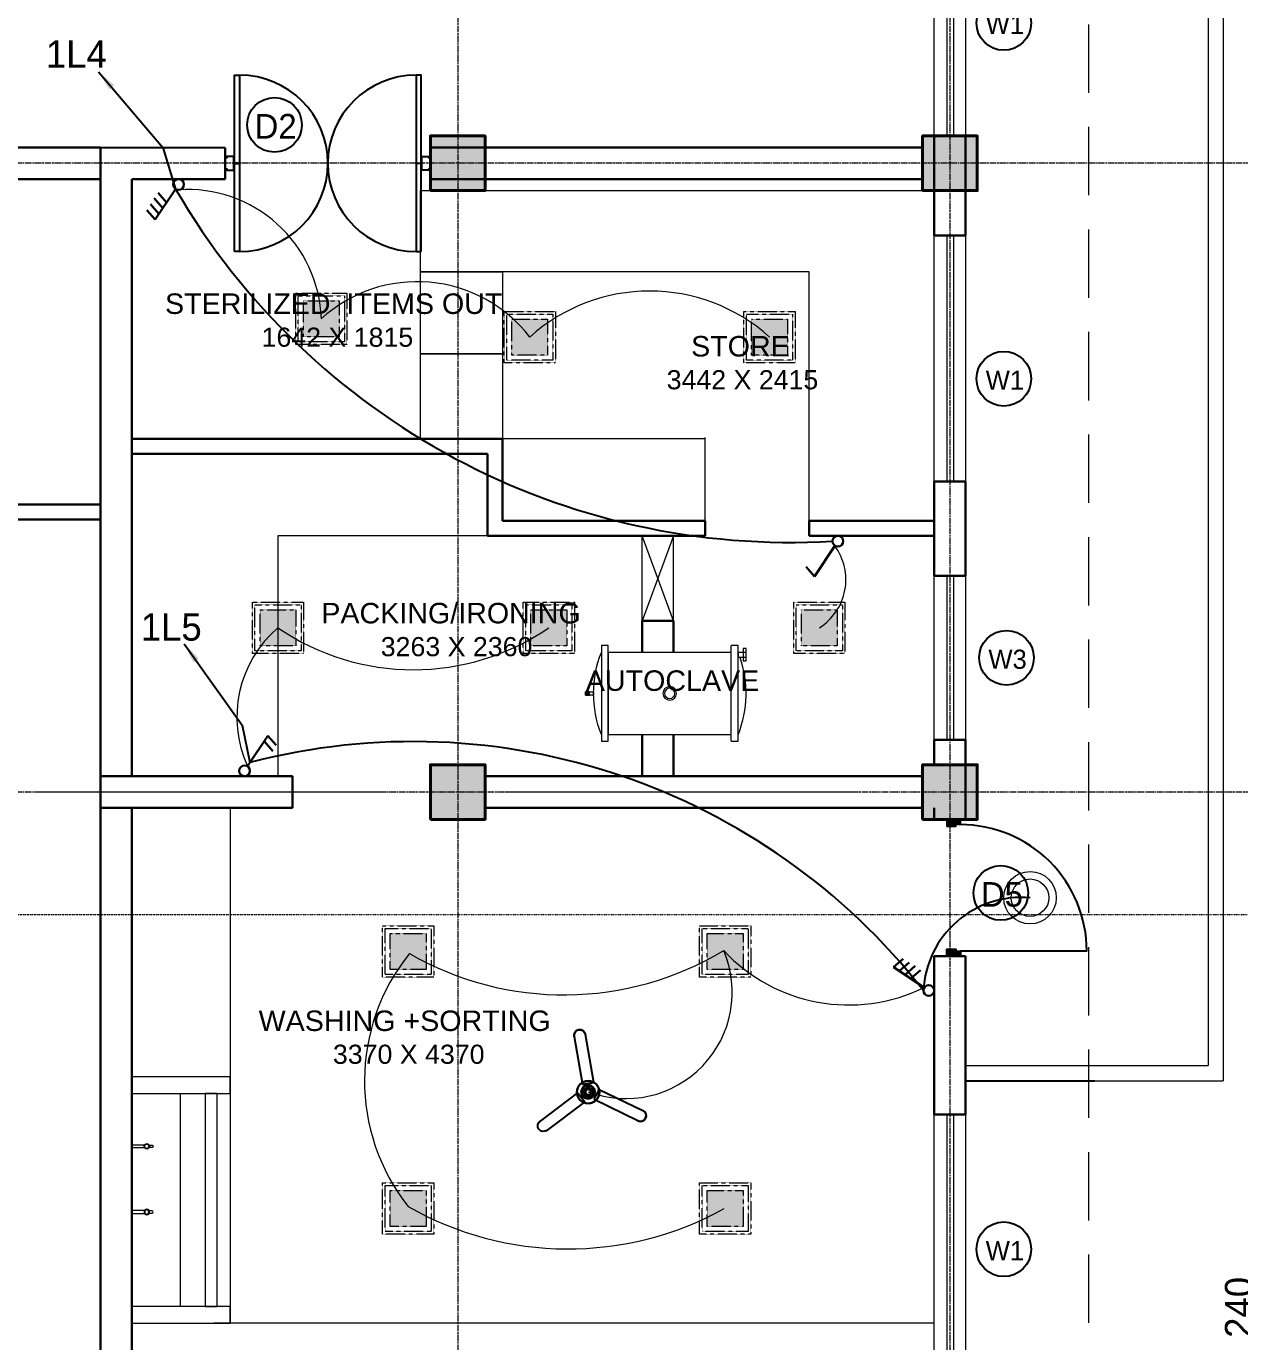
# Model space of a CAD drawing. Header units: inches. Extents: x -3071 to 2534411, y -17796 to 388172.
# Drawn here: x 1642646 to 1651521, y 352727 to 362351 of the extents above; entities that cross this region are included whole.
import ezdxf
from ezdxf.enums import TextEntityAlignment as Align

# ---------------------------------------------------------------- set-up
doc = ezdxf.new("R2010")
doc.units = ezdxf.units.IN
doc.header["$MEASUREMENT"] = 0
for name, pattern in [('ACAD_ISO08W100', [36, 24, -3, 6, -3]), ('CENTER', [2, 1.25, -0.25, 0.25, -0.25]), ('DASHDOT2', [12.7, 6.35, -3.175, 0, -3.175]), ('DASHED', [0.75, 0.5, -0.25])]:
    doc.linetypes.add(name, pattern=pattern)
for name, color, linetype, lineweight in [('001-Archi- door window elevation', 92, 'Continuous', 25), ('001-Archi-Opening Tags', 14, 'Continuous', 25), ('002-Archi- Opening', 90, 'Continuous', 25), ('1 LIGHT N SWITCH', 3, 'Continuous', 25), ('A .4 col', 5, 'Continuous', 40), ('A 0.09 Furniture', 30, 'Continuous', 5), ('A 0.13 dw', 3, 'Continuous', 13), ('A 0.13 fixed furniture', 10, 'Continuous', 13), ('A 0.13 Furniture', 30, 'Continuous', 13), ('A 0.13 IND DIM', 240, 'Continuous', 13), ('A 0.13 sanitary', 8, 'Continuous', 13), ('A 0.13parapet partition', 230, 'Continuous', 13), ('A FURNITURE', 32, 'Continuous', 5), ('cen', 50, 'ACAD_ISO08W100', 5), ('conduit Light & fan City', 30, 'Continuous', 5), ('dotted line', 1, 'DASHED', 9), ('p1 walls stone outline', 4, 'Continuous', 30), ('section', 6, 'DASHDOT2', 20), ('Switches', 173, 'Continuous', 15), ('text', 7, 'Continuous', 25)]:
    doc.layers.add(name, color=color, linetype=linetype, lineweight=lineweight)
for name, color, linetype in [('1 x 4 recessed', 80, 'CENTER'), ('2 x 11 recessed', 60, 'CENTER'), ('ceilling fan', 3, 'Continuous'), ('emergencylight', 1, 'Continuous'), ('Wires', 1, 'Continuous')]:
    doc.layers.add(name, color=color, linetype=linetype)
doc.styles.add('AERIAL', font='arial.ttf', dxfattribs={"height": 10})
doc.styles.add('Archi 100', font='GOTHIC.TTF', dxfattribs={"height": 200})
doc.styles.add('CG', font='GOTHIC.TTF', dxfattribs={"height": 40})
doc.dimstyles.new('Archi 100', dxfattribs={"dimtxt": 200, "dimasz": 150, "dimexe": 150, "dimexo": 300, "dimgap": 50, "dimtad": 1, "dimdec": 0, "dimrnd": 5, "dimzin": 0, "dimdsep": 46, "dimtxsty": 'Archi 100', "dimblk": 'ARCHTICK', "dimcen": 0.09, "dimdle": 150, "dimclrd": 256, "dimclre": 256, "dimclrt": 256, "dimadec": 0, "dimazin": 0, "dimtfac": 1, "dimtdec": 0, "dimtix": 1, "dimtofl": 0, "dimtmove": 0, "dimatfit": 3, "dimfxl": 150, "dimfxlon": 1, "dimtolj": 1, "dimtzin": 0, "dimlwd": -1, "dimlwe": -1, "dimarcsym": 0})

# ---------------------------------------------------------------- blocks, each defined once
blk = doc.blocks.new('tap bib long neck plan')
at = {"linetype": 'Continuous'}
blk.add_lwpolyline([(90.5, -10.5), (0, -10.5), (0, 10.5), (90.5, 10.5)], dxfattribs=at)
blk.add_lwpolyline([(125.6, 8.5), (146.5, 8.5, -1), (146.5, -8.5), (125.6, -8.5)], format="xyb", dxfattribs=at)
for radius in [20, 15]:
    blk.add_circle((107.5, 0), radius, dxfattribs=at)
blk = doc.blocks.new('autoclave')
at = {"layer": 'A FURNITURE'}
for p, q in [((-450, 350), (-450, -350)), ((450, 350), (450, -350))]:
    blk.add_line(p, q, dxfattribs=at)
for points in [[(-450, -350), (-500, -350), (-500, 350), (-450, 350)], [(450, 350), (500, 350), (500, -350), (450, -350)]]:
    blk.add_lwpolyline(points, dxfattribs=at)
for points in [[(-450, 300), (450, 300), (450, -300), (-450, -300)], [(-556.5, -12.3), (-556.5, 12.3), (-615.8, 12.3), (-615.8, -12.3)], [(-615.8, -12.3), (-615.8, 12.3), (-586.1, 12.3), (-586.1, -12.3)], [(500, -300), (500, -264.6), (559.4, -264.6), (559.4, -300)], [(558.9, -237.2), (558.9, -327.4), (538.1, -327.4), (538.1, -237.2)]]:
    blk.add_lwpolyline(points, close=True, dxfattribs=at)
for centre, radius in [((-601, 0), 8.75), ((-601, 0), 6.25), ((0, 0), 50), ((0, 0), 37.5)]:
    blk.add_circle(centre, radius, dxfattribs=at)
for centre, start, end in [((268.6, 0), 158.67722, 201.32278), ((-268.6, 0), 341.29464, 21.32278)]:
    blk.add_arc(centre, 825, start, end, dxfattribs=at)
blk = doc.blocks.new('A$C02CC5259')
at = {"layer": 'A FURNITURE', "ltscale": 12, "rotation": 90}
blk.add_blockref('autoclave', (300, 215), dxfattribs=at)
blk = doc.blocks.new('*U654')
at = {"ltscale": 100}
for points in [[(5, 50), (5, -50), (55, -50), (55, 15), (40, 15), (40, 50)], [(995, 50), (995, -50), (945, -50), (945, 15), (960, 15), (960, 50)]]:
    blk.add_hatch(color=256, dxfattribs=at).paths.add_polyline_path(points)
blk.add_lwpolyline([(43, 50), (43, 964, -0.414214), (957, 50)], format="xyb", dxfattribs=at)
for points in [[(5, 50), (5, -50), (55, -50), (55, 15), (40, 15), (40, 50)], [(995, 50), (995, -50), (945, -50), (945, 15), (960, 15), (960, 50)]]:
    blk.add_lwpolyline(points, close=True)
blk = doc.blocks.new('window tag')
blk.add_circle((0, 0), 200)
at = {"style": 'Archi 100', "flags": 1}
for tag, p in [('WIDTH', (15, 174.5)), ('HEIGHT', (-4.5, -348.5))]:
    blk.add_attdef(tag, p, '', height=200, dxfattribs=at)
at = {"style": 'Archi 100'}
blk.add_attdef('SYMBOL', text='', height=200, dxfattribs=at).set_placement((8, -10.5), align=Align.MIDDLE_CENTER)
blk = doc.blocks.new('OT DOOR')
for points in [[(40, 1500), (40, 1488), (50, 1488), (50, 1437), (-10, 1437), (-10, 1437), (-50, 1437), (-50, 1488), (-40, 1488), (-40, 1500), (40, 1500)], [(40, 0), (40, 12), (50, 12), (50, 63), (-50, 63), (-50, 63), (-50, 63), (-50, 12), (-40, 12), (-40, 0), (40, 0)]]:
    blk.add_lwpolyline(points)
for points in [[(-1.6, 1432.6), (-644.5, 1432.6, 0.014338), (-645.6, 1395.6), (-1.6, 1395.6)], [(-0.6, 1432.9, 0.146678), (0.6, 1432.6), (0.6, 1395.6), (-0.6, 1395.6)], [(644.5, 1432.6), (1.6, 1432.6), (1.6, 1395.6), (645.6, 1395.6, 0.014338)], [(2.8, 1434.8, 0.146678), (2.5, 1436), (39.8, 1436), (39.8, 1434.8)], [(-1.6, 67.4), (-644.5, 67.4, -0.014338), (-645.6, 104.4), (-1.6, 104.4)], [(-0.6, 67.1, -0.146678), (0.6, 67.4), (0.6, 104.4), (-0.6, 104.4)], [(644.5, 67.4), (1.6, 67.4), (1.6, 104.4), (645.6, 104.4, -0.014338)], [(2.8, 65.2, -0.146678), (2.5, 64), (39.8, 64), (39.8, 65.2)]]:
    blk.add_lwpolyline(points, format="xyb", close=True)
for centre, radius in [((0.6, 1434.8), 2.22), ((0.6, 1434.8), 0.933), ((0.6, 65.2), 2.22), ((0.6, 65.2), 0.933)]:
    blk.add_circle(centre, radius)
for centre, start, end in [((0, 1395.6), 180, 0), ((0, 104.4), 0, 180)]:
    blk.add_arc(centre, 645.6, start, end)
blk = doc.blocks.new('W2')
at = {"layer": 'A 0.13 dw'}
for points in [[(143910.2, 195588.6), (143910.2, 195358.6), (142110.3, 195358.6), (142110.3, 195588.6)], [(142110.3, 195445.8), (143910.2, 195445.8), (143910.2, 195495.8), (142110.3, 195495.8)]]:
    blk.add_lwpolyline(points, close=True, dxfattribs=at)
blk = doc.blocks.new('vfrfrfef')
at = {"layer": 'A 0.13 dw'}
for points in [[(1185496, 370607.8), (1185496, 370377.8), (1184296.1, 370377.8), (1184296.1, 370607.8)], [(1184296.1, 370465.1), (1185496, 370465.1), (1185496, 370515.1), (1184296.1, 370515.1)]]:
    blk.add_lwpolyline(points, close=True, dxfattribs=at)
blk = doc.blocks.new('_ArchTick')
at = {"color": 0, "linetype": 'ByBlock', "const_width": 0.15}
blk.add_lwpolyline([(-0.5, -0.5), (0.5, 0.5)], dxfattribs=at)
blk = doc.blocks.new('*D921')
at = {"transparency": 16777216}
for p, q in [((1610536.3, 348504.5), (1610536.3, 348204.5)), ((1649601.2, 348504.5), (1649601.2, 348204.5)), ((1610386.3, 348354.5), (1649751.2, 348354.5))]:
    blk.add_line(p, q, dxfattribs=at)
at = {"layer": 'Defpoints', "color": 0, "transparency": 16777216}
for p in [(1610536.3, 354893.6), (1649601.2, 351948.6), (1649601.2, 348354.5)]:
    blk.add_point(p, dxfattribs=at)
at = {"transparency": 16777216, "xscale": 150, "yscale": 150, "zscale": 150, "rotation": 180}
blk.add_blockref('_ArchTick', (1610536.3, 348354.5), dxfattribs=at)
at = {"transparency": 16777216, "xscale": 150, "yscale": 150, "zscale": 150}
blk.add_blockref('_ArchTick', (1649601.2, 348354.5), dxfattribs=at)
at = {"transparency": 16777216, "insert": (1630068.7, 348509.5), "char_height": 200, "attachment_point": 5, "style": 'Archi 100'}
blk.add_mtext('\\A1;39065', dxfattribs=at)
blk = doc.blocks.new('*D926')
at = {"transparency": 16777216}
for p, q in [((1652081.4, 363498.5), (1652081.4, 361398.6)), ((1651931.4, 363348.5), (1652231.4, 363348.5)), ((1651931.4, 361548.6), (1652231.4, 361548.6))]:
    blk.add_line(p, q, dxfattribs=at)
at = {"layer": 'Defpoints', "color": 0, "transparency": 16777216}
for p in [(1649516.2, 363348.5), (1649601.2, 361548.6), (1652081.4, 361548.6)]:
    blk.add_point(p, dxfattribs=at)
at = {"transparency": 16777216, "xscale": 150, "yscale": 150, "zscale": 150}
for p, rotation in [((1652081.4, 363348.5), 90), ((1652081.4, 361548.6), 270)]:
    blk.add_blockref('_ArchTick', p, dxfattribs=dict(at, rotation=rotation))
at = {"transparency": 16777216, "insert": (1651926.3, 362448.6), "char_height": 200, "attachment_point": 5, "rotation": 90, "style": 'Archi 100'}
blk.add_mtext('\\A1;1800', dxfattribs=at)
blk = doc.blocks.new('*D927')
at = {"transparency": 16777216}
for p, q in [((1652081.4, 361548.6), (1652081.4, 361698.6)), ((1651931.4, 361548.6), (1652231.4, 361548.6)), ((1651931.4, 361148.6), (1652231.4, 361148.6)), ((1652081.4, 361148.6), (1652081.4, 360998.6))]:
    blk.add_line(p, q, dxfattribs=at)
at = {"layer": 'Defpoints', "color": 0, "transparency": 16777216}
for p in [(1649601.2, 361548.6), (1649601.2, 361148.6), (1652081.4, 361148.6)]:
    blk.add_point(p, dxfattribs=at)
at = {"transparency": 16777216, "xscale": 150, "yscale": 150, "zscale": 150}
for p, rotation in [((1652081.4, 361548.6), 270), ((1652081.4, 361148.6), 90)]:
    blk.add_blockref('_ArchTick', p, dxfattribs=dict(at, rotation=rotation))
at = {"transparency": 16777216, "insert": (1651926.3, 361348.6), "char_height": 200, "attachment_point": 5, "rotation": 90, "style": 'Archi 100'}
blk.add_mtext('\\A1;400', dxfattribs=at)
blk = doc.blocks.new('*D928')
at = {"transparency": 16777216}
for p, q in [((1652081.4, 361148.6), (1652081.4, 361298.6)), ((1651931.4, 361148.6), (1652231.4, 361148.6)), ((1651931.4, 360820.4), (1652231.4, 360820.4)), ((1652081.4, 360820.4), (1652081.4, 360670.4))]:
    blk.add_line(p, q, dxfattribs=at)
at = {"layer": 'Defpoints', "color": 0, "transparency": 16777216}
for p in [(1649601.2, 361148.6), (1649516.2, 360820.4), (1652081.4, 360820.4)]:
    blk.add_point(p, dxfattribs=at)
at = {"transparency": 16777216, "xscale": 150, "yscale": 150, "zscale": 150}
for p, rotation in [((1652081.4, 361148.6), 270), ((1652081.4, 360820.4), 90)]:
    blk.add_blockref('_ArchTick', p, dxfattribs=dict(at, rotation=rotation))
at = {"transparency": 16777216, "insert": (1651926.3, 360984.5), "char_height": 200, "attachment_point": 5, "rotation": 90, "style": 'Archi 100'}
blk.add_mtext('\\A1;330', dxfattribs=at)
blk = doc.blocks.new('*D929')
at = {"transparency": 16777216}
for p, q in [((1652081.4, 360970.4), (1652081.4, 358870.5)), ((1651931.4, 360820.4), (1652231.4, 360820.4)), ((1651931.4, 359020.5), (1652231.4, 359020.5))]:
    blk.add_line(p, q, dxfattribs=at)
at = {"layer": 'Defpoints', "color": 0, "transparency": 16777216}
for p in [(1649516.2, 360820.4), (1649516.2, 359020.5), (1652081.4, 359020.5)]:
    blk.add_point(p, dxfattribs=at)
at = {"transparency": 16777216, "xscale": 150, "yscale": 150, "zscale": 150}
for p, rotation in [((1652081.4, 360820.4), 90), ((1652081.4, 359020.5), 270)]:
    blk.add_blockref('_ArchTick', p, dxfattribs=dict(at, rotation=rotation))
at = {"transparency": 16777216, "insert": (1651926.3, 359920.4), "char_height": 200, "attachment_point": 5, "rotation": 90, "style": 'Archi 100'}
blk.add_mtext('\\A1;1800', dxfattribs=at)
blk = doc.blocks.new('*D930')
at = {"transparency": 16777216}
for p, q in [((1652081.4, 359170.5), (1652081.4, 358180.9)), ((1651931.4, 359020.5), (1652231.4, 359020.5)), ((1651931.4, 358330.9), (1652231.4, 358330.9))]:
    blk.add_line(p, q, dxfattribs=at)
at = {"layer": 'Defpoints', "color": 0, "transparency": 16777216}
for p in [(1649516.2, 359020.5), (1649516.2, 358330.9), (1652081.4, 358330.9)]:
    blk.add_point(p, dxfattribs=at)
at = {"transparency": 16777216, "xscale": 150, "yscale": 150, "zscale": 150}
for p, rotation in [((1652081.4, 359020.5), 90), ((1652081.4, 358330.9), 270)]:
    blk.add_blockref('_ArchTick', p, dxfattribs=dict(at, rotation=rotation))
at = {"transparency": 16777216, "insert": (1651926.3, 358675.7), "char_height": 200, "attachment_point": 5, "rotation": 90, "style": 'Archi 100'}
blk.add_mtext('\\A1;690', dxfattribs=at)
blk = doc.blocks.new('*D931')
at = {"transparency": 16777216}
for p, q in [((1652081.4, 358480.9), (1652081.4, 356981)), ((1651931.4, 358330.9), (1652231.4, 358330.9)), ((1651931.4, 357131), (1652231.4, 357131))]:
    blk.add_line(p, q, dxfattribs=at)
at = {"layer": 'Defpoints', "color": 0, "transparency": 16777216}
for p in [(1649516.2, 358330.9), (1649516.2, 357131), (1652081.4, 357131)]:
    blk.add_point(p, dxfattribs=at)
at = {"transparency": 16777216, "xscale": 150, "yscale": 150, "zscale": 150}
for p, rotation in [((1652081.4, 358330.9), 90), ((1652081.4, 357131), 270)]:
    blk.add_blockref('_ArchTick', p, dxfattribs=dict(at, rotation=rotation))
at = {"transparency": 16777216, "insert": (1651926.3, 357731), "char_height": 200, "attachment_point": 5, "rotation": 90, "style": 'Archi 100'}
blk.add_mtext('\\A1;1200', dxfattribs=at)
blk = doc.blocks.new('*D932')
at = {"transparency": 16777216}
for p, q in [((1652081.4, 357131), (1652081.4, 357281)), ((1651931.4, 357131), (1652231.4, 357131)), ((1651931.4, 356948.6), (1652231.4, 356948.6)), ((1652081.4, 356948.6), (1652081.4, 356798.6))]:
    blk.add_line(p, q, dxfattribs=at)
at = {"layer": 'Defpoints', "color": 0, "transparency": 16777216}
for p in [(1649516.2, 357131), (1649601.2, 356948.6), (1652081.4, 356948.6)]:
    blk.add_point(p, dxfattribs=at)
at = {"transparency": 16777216, "xscale": 150, "yscale": 150, "zscale": 150}
for p, rotation in [((1652081.4, 357131), 270), ((1652081.4, 356948.6), 90)]:
    blk.add_blockref('_ArchTick', p, dxfattribs=dict(at, rotation=rotation))
at = {"transparency": 16777216, "insert": (1651926.3, 357039.8), "char_height": 200, "attachment_point": 5, "rotation": 90, "style": 'Archi 100'}
blk.add_mtext('\\A1;180', dxfattribs=at)
blk = doc.blocks.new('*D933')
at = {"transparency": 16777216}
for p, q in [((1652081.4, 356948.6), (1652081.4, 357098.6)), ((1651931.4, 356948.6), (1652231.4, 356948.6)), ((1651931.4, 356548.6), (1652231.4, 356548.6)), ((1652081.4, 356548.6), (1652081.4, 356398.6))]:
    blk.add_line(p, q, dxfattribs=at)
at = {"layer": 'Defpoints', "color": 0, "transparency": 16777216}
for p in [(1649601.2, 356948.6), (1649601.2, 356548.6), (1652081.4, 356548.6)]:
    blk.add_point(p, dxfattribs=at)
at = {"transparency": 16777216, "xscale": 150, "yscale": 150, "zscale": 150}
for p, rotation in [((1652081.4, 356948.6), 270), ((1652081.4, 356548.6), 90)]:
    blk.add_blockref('_ArchTick', p, dxfattribs=dict(at, rotation=rotation))
at = {"transparency": 16777216, "insert": (1651926.3, 356748.6), "char_height": 200, "attachment_point": 5, "rotation": 90, "style": 'Archi 100'}
blk.add_mtext('\\A1;400', dxfattribs=at)
blk = doc.blocks.new('*D934')
at = {"transparency": 16777216}
for p, q in [((1652081.4, 356698.6), (1652081.4, 355398.6)), ((1651931.4, 356548.6), (1652231.4, 356548.6)), ((1651931.4, 355548.6), (1652231.4, 355548.6))]:
    blk.add_line(p, q, dxfattribs=at)
at = {"layer": 'Defpoints', "color": 0, "transparency": 16777216}
for p in [(1649601.2, 356548.6), (1649516.2, 355548.6), (1652081.4, 355548.6)]:
    blk.add_point(p, dxfattribs=at)
at = {"transparency": 16777216, "xscale": 150, "yscale": 150, "zscale": 150}
for p, rotation in [((1652081.4, 356548.6), 90), ((1652081.4, 355548.6), 270)]:
    blk.add_blockref('_ArchTick', p, dxfattribs=dict(at, rotation=rotation))
at = {"transparency": 16777216, "insert": (1651926.3, 356048.6), "char_height": 200, "attachment_point": 5, "rotation": 90, "style": 'Archi 100'}
blk.add_mtext('\\A1;1000', dxfattribs=at)
blk = doc.blocks.new('*D935')
at = {"transparency": 16777216}
for p, q in [((1652081.4, 355698.6), (1652081.4, 354240.2)), ((1651931.4, 355548.6), (1652231.4, 355548.6)), ((1651931.4, 354390.2), (1652231.4, 354390.2))]:
    blk.add_line(p, q, dxfattribs=at)
at = {"layer": 'Defpoints', "color": 0, "transparency": 16777216}
for p in [(1649516.2, 355548.6), (1649516.2, 354390.2), (1652081.4, 354390.2)]:
    blk.add_point(p, dxfattribs=at)
at = {"transparency": 16777216, "xscale": 150, "yscale": 150, "zscale": 150}
for p, rotation in [((1652081.4, 355548.6), 90), ((1652081.4, 354390.2), 270)]:
    blk.add_blockref('_ArchTick', p, dxfattribs=dict(at, rotation=rotation))
at = {"transparency": 16777216, "insert": (1651926.3, 354969.4), "char_height": 200, "attachment_point": 5, "rotation": 90, "style": 'Archi 100'}
blk.add_mtext('\\A1;1160', dxfattribs=at)
blk = doc.blocks.new('*D936')
at = {"transparency": 16777216}
for p, q in [((1652081.4, 354540.2), (1652081.4, 352440.3)), ((1651931.4, 354390.2), (1652231.4, 354390.2)), ((1651931.4, 352590.3), (1652231.4, 352590.3))]:
    blk.add_line(p, q, dxfattribs=at)
at = {"layer": 'Defpoints', "color": 0, "transparency": 16777216}
for p in [(1649516.2, 354390.2), (1649516.2, 352590.3), (1652081.4, 352590.3)]:
    blk.add_point(p, dxfattribs=at)
at = {"transparency": 16777216, "xscale": 150, "yscale": 150, "zscale": 150}
for p, rotation in [((1652081.4, 354390.2), 90), ((1652081.4, 352590.3), 270)]:
    blk.add_blockref('_ArchTick', p, dxfattribs=dict(at, rotation=rotation))
at = {"transparency": 16777216, "insert": (1651926.3, 353490.3), "char_height": 200, "attachment_point": 5, "rotation": 90, "style": 'Archi 100'}
blk.add_mtext('\\A1;1800', dxfattribs=at)
blk = doc.blocks.new('*D937')
at = {"transparency": 16777216}
for p, q in [((1651669.6, 352704.9), (1651669.6, 353250.6)), ((1652081.4, 352740.3), (1652081.4, 352198.6)), ((1652081.4, 352469.5), (1651669.6, 352704.9)), ((1651931.4, 352590.3), (1652231.4, 352590.3)), ((1651931.4, 352348.6), (1652231.4, 352348.6))]:
    blk.add_line(p, q, dxfattribs=at)
at = {"layer": 'Defpoints', "color": 0, "transparency": 16777216}
for p in [(1649516.2, 352590.3), (1649601.2, 352348.6), (1652081.4, 352348.6)]:
    blk.add_point(p, dxfattribs=at)
at = {"transparency": 16777216, "xscale": 150, "yscale": 150, "zscale": 150}
for p, rotation in [((1652081.4, 352590.3), 90), ((1652081.4, 352348.6), 270)]:
    blk.add_blockref('_ArchTick', p, dxfattribs=dict(at, rotation=rotation))
at = {"transparency": 16777216, "insert": (1651514.6, 352977.8), "char_height": 200, "attachment_point": 5, "rotation": 90, "style": 'Archi 100'}
blk.add_mtext('\\A1;240', dxfattribs=at)
blk = doc.blocks.new('*D940')
at = {"transparency": 16777216}
for p, q in [((1652662.4, 364398.6), (1652662.4, 361198.6)), ((1652512.4, 364248.6), (1652812.4, 364248.6)), ((1652512.4, 361348.6), (1652812.4, 361348.6))]:
    blk.add_line(p, q, dxfattribs=at)
at = {"layer": 'Defpoints', "color": 0, "transparency": 16777216}
for p in [(1649401.2, 364248.6), (1649401.2, 361348.6), (1652662.4, 361348.6)]:
    blk.add_point(p, dxfattribs=at)
at = {"transparency": 16777216, "xscale": 150, "yscale": 150, "zscale": 150}
for p, rotation in [((1652662.4, 364248.6), 90), ((1652662.4, 361348.6), 270)]:
    blk.add_blockref('_ArchTick', p, dxfattribs=dict(at, rotation=rotation))
at = {"transparency": 16777216, "insert": (1652507.4, 362798.6), "char_height": 200, "attachment_point": 5, "rotation": 90, "style": 'Archi 100'}
blk.add_mtext('\\A1;2900', dxfattribs=at)
blk = doc.blocks.new('*D941')
at = {"transparency": 16777216}
for p, q in [((1652662.4, 361498.6), (1652662.4, 356598.6)), ((1652512.4, 361348.6), (1652812.4, 361348.6)), ((1652512.4, 356748.6), (1652812.4, 356748.6))]:
    blk.add_line(p, q, dxfattribs=at)
at = {"layer": 'Defpoints', "color": 0, "transparency": 16777216}
for p in [(1649401.2, 361348.6), (1649401.2, 356748.6), (1652662.4, 356748.6)]:
    blk.add_point(p, dxfattribs=at)
at = {"transparency": 16777216, "xscale": 150, "yscale": 150, "zscale": 150}
for p, rotation in [((1652662.4, 361348.6), 90), ((1652662.4, 356748.6), 270)]:
    blk.add_blockref('_ArchTick', p, dxfattribs=dict(at, rotation=rotation))
at = {"transparency": 16777216, "insert": (1652507.4, 359048.6), "char_height": 200, "attachment_point": 5, "rotation": 90, "style": 'Archi 100'}
blk.add_mtext('\\A1;4600', dxfattribs=at)
blk = doc.blocks.new('*D942')
at = {"transparency": 16777216}
for p, q in [((1652662.4, 356898.6), (1652662.4, 351998.6)), ((1652512.4, 356748.6), (1652812.4, 356748.6)), ((1652512.4, 352148.6), (1652812.4, 352148.6))]:
    blk.add_line(p, q, dxfattribs=at)
at = {"layer": 'Defpoints', "color": 0, "transparency": 16777216}
for p in [(1649401.2, 356748.6), (1649401.2, 352148.6), (1652662.4, 352148.6)]:
    blk.add_point(p, dxfattribs=at)
at = {"transparency": 16777216, "xscale": 150, "yscale": 150, "zscale": 150}
for p, rotation in [((1652662.4, 356748.6), 90), ((1652662.4, 352148.6), 270)]:
    blk.add_blockref('_ArchTick', p, dxfattribs=dict(at, rotation=rotation))
at = {"transparency": 16777216, "insert": (1652507.4, 354448.6), "char_height": 200, "attachment_point": 5, "rotation": 90, "style": 'Archi 100'}
blk.add_mtext('\\A1;4600', dxfattribs=at)
blk = doc.blocks.new('*D943')
at = {"transparency": 16777216}
for p, q in [((1653299, 369198.6), (1653299, 351798.6)), ((1653149, 369048.6), (1653449, 369048.6)), ((1653149, 351948.6), (1653449, 351948.6))]:
    blk.add_line(p, q, dxfattribs=at)
at = {"layer": 'Defpoints', "color": 0, "transparency": 16777216}
for p in [(1649601.2, 369048.6), (1649601.2, 351948.6), (1653299, 351948.6)]:
    blk.add_point(p, dxfattribs=at)
at = {"transparency": 16777216, "xscale": 150, "yscale": 150, "zscale": 150}
for p, rotation in [((1653299, 369048.6), 90), ((1653299, 351948.6), 270)]:
    blk.add_blockref('_ArchTick', p, dxfattribs=dict(at, rotation=rotation))
at = {"transparency": 16777216, "insert": (1653144, 360498.6), "char_height": 200, "attachment_point": 5, "rotation": 90, "style": 'Archi 100'}
blk.add_mtext('\\A1;17100', dxfattribs=at)
blk = doc.blocks.new('1by1 15w')
at = {"layer": '2 x 11 recessed', "lineweight": 0, "true_color": 0xffffff}
h = blk.add_hatch(dxfattribs=at)
h.set_pattern_fill('DOTS', scale=7.6)
h.set_pattern_definition([(0, (-24150.00014, -28906.40267), (0.2375, 0.475), [0, -0.475])])
h.paths.add_polyline_path([(111699.2, 133932.3), (111912, 133932.3), (111912, 133719.5), (111699.2, 133719.5)])
at = {"layer": '2 x 11 recessed', "lineweight": 0}
for points in [[(111653.6, 133977.9), (111957.6, 133977.9), (111957.6, 133673.9), (111653.6, 133673.9)], [(111668.8, 133962.7), (111942.4, 133962.7), (111942.4, 133689.1), (111668.8, 133689.1)], [(111699.2, 133932.3), (111912, 133932.3), (111912, 133719.5), (111699.2, 133719.5)]]:
    blk.add_lwpolyline(points, close=True, dxfattribs=at)
blk = doc.blocks.new('emergency')
at = {"layer": 'conduit Light & fan City'}
for radius in [128, 91.5]:
    blk.add_circle((0, 0), radius, dxfattribs=at)
blk = doc.blocks.new('4 WAY')
at = {"layer": 'Switches', "lineweight": 30}
for p, q in [((1.76, 2.13), (6.02, 8.52)), ((6.02, 8.52), (7.78, 6.51)), ((4.51, 6.01), (6.27, 4.01)), ((5.27, 7.27), (7.02, 5.26)), ((3.64, 4.89), (5.39, 2.88))]:
    blk.add_line(p, q, dxfattribs=at)
blk.add_circle((1.13, 1.13), 1.13, dxfattribs=at)
blk = doc.blocks.new('1 WAY')
at = {"layer": 'Switches', "lineweight": 30}
for p, q in [((1.76, 2.13), (6.02, 8.52)), ((6.02, 8.52), (7.78, 6.51))]:
    blk.add_line(p, q, dxfattribs=at)
blk.add_circle((1.13, 1.13), 1.13, dxfattribs=at)
blk = doc.blocks.new('2 WAY')
at = {"layer": 'Switches', "lineweight": 30}
for p, q in [((1.76, 2.13), (6.02, 8.52)), ((6.02, 8.52), (7.78, 6.51)), ((5.27, 7.27), (7.02, 5.26))]:
    blk.add_line(p, q, dxfattribs=at)
blk.add_circle((1.13, 1.13), 1.13, dxfattribs=at)
blk = doc.blocks.new('CEILING FAN')
at = {"color": 3, "extrusion": (-0.984895, -0.173153, 0)}
for p, q in [((106626.4, -145944.4, -77.9), (106626.4, -145944.4, -75.8)), ((106626.4, -145944.4, -77.9), (106646.3, -146057.8, -77.9)), ((106646.3, -146057.8, -77.9), (106646.3, -146057.8, -75.8))]:
    blk.add_line(p, q, dxfattribs=at)
at = {"color": 3}
for p, q in [((106626.4, -145944.4, -77.9), (106626.4, -145944.4, -75.8)), ((106653.1, -145939.7, -77.9), (106653.1, -145939.7, -75.8)), ((106673, -146053.1, -75.8), (106646.3, -146057.8, -75.8)), ((106543.3, -146147, -75.8), (106635.2, -146077.5, -75.8)), ((106635.2, -146077.5, -75.8), (106651.6, -146099.2, -75.8)), ((106673.6, -146093.9, -75.8), (106685.4, -146069.5, -75.8)), ((106651.6, -146099.2, -75.8), (106559.7, -146168.6, -75.8)), ((106777.3, -146144.1, -75.8), (106673.6, -146093.9, -75.8)), ((106789.1, -146119.7, -77.9), (106789.1, -146119.7, -75.8))]:
    blk.add_line(p, q, dxfattribs=at)
at = {"color": 3, "extrusion": (0.984895, 0.173153, 0)}
for p, q in [((106653.1, -145939.7, -77.9), (106653.1, -145939.7, -75.8)), ((106673, -146053.1, -77.9), (106673, -146053.1, -75.8))]:
    blk.add_line(p, q, dxfattribs=at)
at = {"color": 3, "extrusion": (0, 0, -1)}
for p, q in [((106673, -146053.1, -77.9), (106653.1, -145939.7, -77.9)), ((106646.3, -146057.8, -77.9), (106673, -146053.1, -77.9)), ((106543.3, -146147, -77.9), (106635.2, -146077.5, -77.9)), ((106635.2, -146077.5, -77.9), (106651.6, -146099.2, -77.9)), ((106673.6, -146093.9, -77.9), (106685.4, -146069.5, -77.9)), ((106651.6, -146099.2, -77.9), (106559.7, -146168.6, -77.9)), ((106777.3, -146144.1, -77.9), (106673.6, -146093.9, -77.9))]:
    blk.add_line(p, q, dxfattribs=at)
at = {"color": 3, "extrusion": (0.173153, -0.984895, 0)}
for p, q in [((106673, -146053.1, -75.8), (106646.3, -146057.8, -75.8)), ((106646.3, -146057.8, -77.9), (106673, -146053.1, -77.9)), ((106646.3, -146057.8, -77.9), (106646.3, -146057.8, -75.8)), ((106673, -146053.1, -77.9), (106673, -146053.1, -75.8))]:
    blk.add_line(p, q, dxfattribs=at)
at = {"color": 3, "extrusion": (-0.602909, 0.79781, 0)}
for p, q in [((106543.3, -146147, -75.8), (106635.2, -146077.5, -75.8)), ((106543.3, -146147, -77.9), (106635.2, -146077.5, -77.9)), ((106635.2, -146077.5, -77.9), (106635.2, -146077.5, -75.8))]:
    blk.add_line(p, q, dxfattribs=at)
at = {"color": 3, "extrusion": (0.79781, 0.602909, 0)}
for p, q in [((106635.2, -146077.5, -75.8), (106651.6, -146099.2, -75.8)), ((106635.2, -146077.5, -77.9), (106635.2, -146077.5, -75.8)), ((106635.2, -146077.5, -77.9), (106651.6, -146099.2, -77.9)), ((106651.6, -146099.2, -77.9), (106651.6, -146099.2, -75.8))]:
    blk.add_line(p, q, dxfattribs=at)
at = {"color": 3, "extrusion": (-0.900152, 0.435576, 0)}
for p, q in [((106673.6, -146093.9, -75.8), (106685.4, -146069.5, -75.8)), ((106673.6, -146093.9, -77.9), (106685.4, -146069.5, -77.9)), ((106685.4, -146069.5, -77.9), (106685.4, -146069.5, -75.8)), ((106673.6, -146093.9, -77.9), (106673.6, -146093.9, -75.8))]:
    blk.add_line(p, q, dxfattribs=at)
at = {"color": 3, "extrusion": (0.435576, 0.900152, 0)}
for p, q in [((106685.4, -146069.5, -77.9), (106685.4, -146069.5, -75.8)), ((106685.4, -146069.5, -77.9), (106789.1, -146119.7, -77.9)), ((106789.1, -146119.7, -77.9), (106789.1, -146119.7, -75.8))]:
    blk.add_line(p, q, dxfattribs=at)
at = {"color": 3, "extrusion": (0.602909, -0.79781, 0)}
for p, q in [((106651.6, -146099.2, -75.8), (106559.7, -146168.6, -75.8)), ((106651.6, -146099.2, -77.9), (106559.7, -146168.6, -77.9)), ((106651.6, -146099.2, -77.9), (106651.6, -146099.2, -75.8)), ((106561.9, -146166.6, -2.2), (106561.9, -146166.6, -0.2))]:
    blk.add_line(p, q, dxfattribs=at)
at = {"color": 3, "extrusion": (-0.435576, -0.900152, 0)}
for p, q in [((106777.3, -146144.1, -75.8), (106673.6, -146093.9, -75.8)), ((106673.6, -146093.9, -77.9), (106673.6, -146093.9, -75.8)), ((106777.3, -146144.1, -77.9), (106673.6, -146093.9, -77.9))]:
    blk.add_line(p, q, dxfattribs=at)
at = {"color": 3}
for centre, radius in [((106659.6, -146076.1, -70.9), 26.7), ((106659.6, -146076.1, -81.1), 26.7), ((106659.6, -146076.1, 0.2), 6.78)]:
    blk.add_circle(centre, radius, dxfattribs=at)
at = {"color": 3, "extrusion": (0, 0, -1)}
for centre, radius in [((-106659.6, -146076.1, 81.1), 26.7), ((-106659.6, -146076.1, 70.9), 26.7), ((-106659.6, -146076.1, 81.1), 6.78), ((-106659.6, -146076.1, 81.1), 6.78)]:
    blk.add_circle(centre, radius, dxfattribs=at)
at = {"color": 3, "extrusion": (-0.024462, -1e-16, 0.999701)}
for centre, radius in [((146075.5, 106627.9, -2592.9), 16.3), ((146075.2, 106627.9, -2592.9), 14.5), ((146075.2, 106627.9, -2592.9), 14.5), ((146075.5, 106627.9, -2614.6), 8.13)]:
    blk.add_circle(centre, radius, dxfattribs=at)
at = {"color": 3, "extrusion": (0.024462, 1e-16, -0.999701)}
for centre, radius in [((-146075.5, 106627.9, 2592.9), 16.3), ((-146075.7, 106627.9, 2609.1), 10.2), ((-146075.3, 106627.9, 2609.1), 9.08), ((-146075.2, 106627.9, 2614.6), 7.26)]:
    blk.add_circle(centre, radius, dxfattribs=at)
at = {"color": 3, "extrusion": (0.024462, 0, -0.999701)}
blk.add_circle((-146075.3, 106627.9, 2609.1), 6.78, dxfattribs=at)
at = {"color": 3, "extrusion": (0, 0, -1)}
for centre, start, end in [((-106639.7, -145942, 77.9), 350.0288, 170.0288), ((-106639.7, -145942, 75.8), 350.0288, 170.0288), ((-106783.2, -146131.9, 75.8), 115.822, 295.822), ((-106783.2, -146131.9, 77.9), 115.822, 295.822), ((-106783.2, -146131.9, 77.9), 115.822, 295.822), ((-106553.7, -146155.7, 2.2), 232.9215, 52.9215)]:
    blk.add_arc(centre, 13.6, start, end, dxfattribs=at)
at = {"color": 3}
for centre, start, end in [((106639.7, -145942, -75.8), 9.9712, 189.9712), ((106639.7, -145942, -77.9), 9.9712, 189.9712), ((106783.2, -146131.9, -75.8), 244.178, 64.178)]:
    blk.add_arc(centre, 13.6, start, end, dxfattribs=at)

msp = doc.modelspace()

# ---------------------------------------------------------------- hatches: boundary and pattern name
at = {"layer": 'A .4 col', "linetype": 'Continuous'}
h = msp.add_hatch(color=256, dxfattribs=at)
h.dxf.hatch_style = 1
h.paths.add_polyline_path([(1645601.17, 361148.63), (1646001.17, 361148.63), (1646001.17, 361548.63), (1645601.17, 361548.63)])
h = msp.add_hatch(color=256, dxfattribs=at)
h.dxf.hatch_style = 1
h.paths.add_polyline_path([(1649201.17, 361148.63), (1649601.17, 361148.63), (1649601.17, 361548.63), (1649201.17, 361548.63)])
h = msp.add_hatch(color=256, dxfattribs=at)
h.dxf.hatch_style = 1
h.paths.add_polyline_path([(1645601.17, 356548.63), (1646001.17, 356548.63), (1646001.17, 356948.63), (1645601.17, 356948.63)])
h = msp.add_hatch(color=256, dxfattribs=at)
h.dxf.hatch_style = 1
h.paths.add_polyline_path([(1649201.17, 356548.63), (1649601.17, 356548.63), (1649601.17, 356948.63), (1649201.17, 356948.63)])

# ---------------------------------------------------------------- linework, layer by layer
for points in [[(1645601.17, 361148.63), (1646001.17, 361148.63), (1646001.17, 361548.63), (1645601.17, 361548.63)], [(1649201.17, 361148.63), (1649601.17, 361148.63), (1649601.17, 361548.63), (1649201.17, 361548.63)], [(1645601.17, 356548.63), (1646001.17, 356548.63), (1646001.17, 356948.63), (1645601.17, 356948.63)], [(1649201.17, 356548.63), (1649601.17, 356548.63), (1649601.17, 356948.63), (1649201.17, 356948.63)]]:
    msp.add_lwpolyline(points, close=True, dxfattribs=at)
at = {"layer": 'A 0.09 Furniture', "linetype": 'Continuous'}
for p, q in [((1647611.17, 359333.63), (1646128.83, 359333.63)), ((1647611.17, 358733.63), (1647611.17, 359343.63))]:
    msp.add_line(p, q, dxfattribs=at)
msp.add_lwpolyline([(1648371.17, 358623.63), (1648371.17, 360553.63), (1645528.83, 360553.63), (1645528.83, 361148.63), (1649201.17, 361148.63)], dxfattribs=at)
for points in [[(1646128.83, 360553.63), (1646128.83, 359953.63), (1645528.83, 359953.63), (1645528.83, 360553.63)], [(1646128.83, 359953.63), (1646128.83, 359333.63), (1645528.83, 359333.63), (1645528.83, 359953.63)]]:
    msp.add_lwpolyline(points, close=True, dxfattribs=at)
at = {"layer": 'A 0.13 dw', "ltscale": 15}
for p, q in [((1645277.27, 356748.63), (1642717.07, 356748.63)), ((1648714.97, 356748.63), (1646154.77, 356748.63))]:
    msp.add_line(p, q, dxfattribs=at)
at = {"layer": 'A 0.13 fixed furniture'}
for p, q in [((1646018.83, 358623.63), (1644486.34, 358623.63)), ((1644486.34, 358623.63), (1644486.34, 356863.63)), ((1644137.71, 356624.04), (1644137.71, 352863.63)), ((1649286.17, 352863.63), (1644017.71, 352863.63))]:
    msp.add_line(p, q, dxfattribs=at)
at = {"layer": 'A 0.13 sanitary'}
for p, q in [((1644137.71, 354663.63), (1643417.71, 354663.63)), ((1644137.71, 354543.63), (1644137.71, 354663.63)), ((1643417.71, 354543.63), (1644137.71, 354543.63))]:
    msp.add_line(p, q, dxfattribs=at)
for points in [[(1643952.7, 352983.63), (1643772.7, 352983.63), (1643772.7, 354543.63), (1643952.7, 354543.63)], [(1644042.7, 354543.63), (1643952.7, 354543.63), (1643952.7, 352983.63), (1644042.7, 352983.63)], [(1643417.71, 352863.63), (1644137.71, 352863.63), (1644137.71, 352983.63), (1643417.71, 352983.63)]]:
    msp.add_lwpolyline(points, close=True, dxfattribs=at)
at = {"layer": 'A 0.13parapet partition'}
for p, q in [((1651401.17, 365845.91), (1651401.17, 354636.64)), ((1651291.17, 365245.91), (1651291.17, 354746.64)), ((1649516.17, 354746.64), (1651291.17, 354746.64)), ((1649516.17, 354636.64), (1651401.17, 354636.64))]:
    msp.add_line(p, q, dxfattribs=at)
at = {"layer": 'A 0.13parapet partition', "ltscale": 20}
for p, q in [((1647149.53, 358000.52), (1647149.53, 358623.63)), ((1647379.53, 358000.52), (1647149.53, 358623.63)), ((1647379.53, 358623.63), (1647149.53, 358000.52)), ((1647379.53, 358000.52), (1647379.53, 358623.63))]:
    msp.add_line(p, q, dxfattribs=at)
at = {"layer": 'cen', "ltscale": 2}
for p, q in [((1645801.17, 372579.01), (1645801.17, 347493.99)), ((1649401.17, 372579.01), (1649401.17, 347493.99)), ((1653916.17, 361348.63), (1606236.17, 361348.63)), ((1653916.17, 356748.63), (1606236.17, 356748.63))]:
    msp.add_line(p, q, dxfattribs=at)
at = {"layer": 'Defpoints'}
msp.add_line((1649516.17, 354636.64), (1650458.67, 354636.64), dxfattribs=at)
for centre, radius, start, end in [((1648234.43, 363779.87), 5204.74, 210.231352, 273.398947), ((1645476.16, 352383.83), 4733.5, 37.974973, 104.619224), ((1649925.12, 355259.47), 718.59, 85.026333, 177.05115)]:
    msp.add_arc(centre, radius, start, end, dxfattribs=at)
at = {"layer": 'dotted line', "ltscale": 1000}
msp.add_line((1650416.17, 369864.4), (1650416.17, 350418.59), dxfattribs=at)
at = {"layer": 'p1 walls stone outline'}
for p, q in [((1649286.17, 360820.37), (1649286.17, 361548.63)), ((1649516.17, 361548.63), (1649516.17, 360820.37)), ((1643187.71, 361463.63), (1641818.22, 361463.63)), ((1644101.17, 361463.02), (1643187.71, 361463.63)), ((1643187.71, 361463.63), (1643187.71, 356633.63)), ((1644101.17, 361463.02), (1644101.17, 361233.02)), ((1646241.38, 361463.63), (1645601.17, 361463.63)), ((1648490.08, 361463.63), (1645941.38, 361463.63)), ((1648490.08, 361463.63), (1649201.17, 361463.63)), ((1643187.71, 361233.63), (1641818.22, 361233.63)), ((1644101.17, 361233.63), (1643417.71, 361233.63)), ((1643417.71, 361233.63), (1643417.71, 356863.63)), ((1649201.17, 361233.63), (1645601.17, 361233.63)), ((1649286.17, 360820.37), (1649516.17, 360820.37)), ((1646128.83, 359333.63), (1643417.71, 359333.63)), ((1646128.83, 358733.63), (1646128.83, 359333.63)), ((1646018.83, 359223.63), (1643417.71, 359223.63)), ((1646018.83, 358623.63), (1646018.83, 359223.63)), ((1649286.17, 358330.92), (1649286.17, 359020.49)), ((1649286.17, 359020.49), (1649516.17, 359020.49)), ((1649516.17, 359020.49), (1649516.17, 358330.92)), ((1643187.71, 358852.37), (1640186.17, 358852.37)), ((1643187.71, 358765.48), (1643187.71, 358875.48)), ((1640186.17, 358742.37), (1643187.71, 358742.37)), ((1647611.17, 358733.63), (1646128.83, 358733.63)), ((1647611.17, 358733.63), (1647611.17, 358623.63)), ((1649286.17, 358733.63), (1648371.17, 358733.63)), ((1648371.17, 358733.63), (1648371.17, 358623.63)), ((1647611.17, 358623.63), (1646018.83, 358623.63)), ((1649286.17, 358623.63), (1648371.17, 358623.63)), ((1649286.17, 358330.92), (1649516.17, 358330.92)), ((1647149.53, 357770.52), (1647149.53, 358000.52)), ((1647149.53, 358000.52), (1647379.53, 358000.52)), ((1647379.53, 357770.52), (1647379.53, 358000.52)), ((1647149.53, 357770.52), (1647149.53, 357912.03)), ((1647149.53, 356863.63), (1647149.53, 357170.52)), ((1647379.53, 356863.63), (1647379.53, 357170.52)), ((1649286.17, 356948.63), (1649286.17, 357131.04)), ((1649286.17, 357131.04), (1649516.17, 357131.04)), ((1649516.17, 357131.04), (1649516.17, 356548.63)), ((1644591.8, 356863.63), (1643187.71, 356863.63)), ((1643801, 356863.63), (1643187.71, 356863.63)), ((1644486.34, 356863.63), (1644482.09, 356863.63)), ((1644591.8, 356863.63), (1644591.8, 356633.63)), ((1645601.17, 356633.63), (1645601.17, 356863.63)), ((1646001.17, 356863.63), (1646836.11, 356863.63)), ((1648714.97, 356863.63), (1646154.77, 356863.63)), ((1649013.54, 356863.63), (1648181.83, 356863.63)), ((1649014, 356863.63), (1649201.17, 356863.63)), ((1649601.17, 356863.63), (1649601.17, 356633.63)), ((1643187.71, 356633.63), (1644482.09, 356633.63)), ((1643187.71, 356633.63), (1643187.71, 352263.63)), ((1643417.71, 356633.63), (1643417.71, 352263.63)), ((1644482.09, 356633.63), (1644591.8, 356633.63)), ((1646951.11, 356633.63), (1646001.17, 356633.63)), ((1648170.25, 356633.63), (1646951.11, 356633.63)), ((1649013.54, 356633.63), (1647796.16, 356633.63)), ((1649014, 356633.63), (1649201.17, 356633.63)), ((1649286.17, 356633.4), (1649286.17, 356548.63)), ((1649516.17, 356633.4), (1649516.17, 356548.63)), ((1649516.17, 356548.63), (1649286.17, 356548.63)), ((1649286.17, 355548.63), (1649286.17, 354390.22)), ((1649516.17, 355548.63), (1649286.17, 355548.63)), ((1649516.17, 355548.63), (1649516.17, 354390.22)), ((1649286.17, 354390.22), (1649516.17, 354390.22))]:
    msp.add_line(p, q, dxfattribs=at)
at = {"layer": 'section'}
msp.add_line((1653854.71, 355849.31), (1605366.89, 355849.31), dxfattribs=at)
at = {"layer": 'Wires', "lineweight": 9}
for centre, radius, start, end in [((1643824.38, 360177.38), 979.72, 1.980079, 93.800486), ((1645503.96, 359442.79), 1039.77, 37.595861, 132.349969), ((1647205.02, 359102.55), 1311.24, 48.009952, 131.990048), ((1648222.68, 358303.48), 417.77, 302.361587, 36.046983), ((1645046.12, 357296.97), 860.58, 130.576995, 204.657108), ((1645476.7, 359394.43), 1750.84, 235.552557, 304.447443), ((1646602.14, 354635.51), 1482.72, 141.100364, 218.339605), ((1646578.34, 357530.51), 2265.87, 240.081833, 301.033176), ((1647031.22, 355283.38), 777.8, 249.306587, 23.133595), ((1648661.25, 356439.61), 1249.17, 222.919788, 296.153411), ((1646607.94, 355764.45), 2358.64, 240.29548, 298.986105)]:
    msp.add_arc(centre, radius, start, end, dxfattribs=at)

# ---------------------------------------------------------------- block references
at = {"layer": '001-Archi- door window elevation', "color": 2, "rotation": 90}
msp.add_blockref('vfrfrfef', (2019894.01, -827165.08), dxfattribs=at)
at = {"layer": '001-Archi-Opening Tags'}
ref = msp.add_blockref('window tag', (1649795.54, 362375.85), dxfattribs=at)
ref.add_attrib('SYMBOL', 'W1', dxfattribs={"layer": '0', "height": 140, "style": 'CG'}).set_placement((1649803.54, 362365.35), align=Align.MIDDLE_CENTER)
ref = msp.add_blockref('window tag', (1644461.08, 361629.9), dxfattribs=at)
ref.add_attrib('SYMBOL', 'D2', dxfattribs={"layer": '0', "height": 180, "style": 'CG'}).set_placement((1644469.08, 361619.4), align=Align.MIDDLE_CENTER)
ref = msp.add_blockref('window tag', (1649795.54, 359772.38), dxfattribs=at)
ref.add_attrib('SYMBOL', 'W1', dxfattribs={"layer": '0', "height": 140, "style": 'CG'}).set_placement((1649803.54, 359761.88), align=Align.MIDDLE_CENTER)
ref = msp.add_blockref('window tag', (1649815.19, 357730.6), dxfattribs=at)
ref.add_attrib('SYMBOL', 'W3', dxfattribs={"layer": '0', "height": 140, "style": 'CG'}).set_placement((1649823.19, 357720.1), align=Align.MIDDLE_CENTER)
ref = msp.add_blockref('window tag', (1649773.59, 356010.34), dxfattribs=at)
ref.add_attrib('SYMBOL', 'D5', dxfattribs={"layer": '0', "height": 180, "style": 'CG'}).set_placement((1649781.59, 355999.84), align=Align.MIDDLE_CENTER)
ref = msp.add_blockref('window tag', (1649795.54, 353403.25), dxfattribs=at)
ref.add_attrib('SYMBOL', 'W1', dxfattribs={"layer": '0', "height": 140, "style": 'CG'}).set_placement((1649803.54, 353392.75), align=Align.MIDDLE_CENTER)
at = {"layer": '002-Archi- Opening', "rotation": 269.9999855143101}
msp.add_blockref('OT DOOR', (1644101.17, 361348.63), dxfattribs=at)
at = {"layer": '002-Archi- Opening', "xscale": -1.010101010091603, "yscale": 1.010101010100698, "zscale": 1.01010101010101, "rotation": 270}
msp.add_blockref('*U654', (1649428.24, 355543.35), dxfattribs=at)
at = {"layer": '1 LIGHT N SWITCH', "xscale": 3.090980253980554, "yscale": 3.090980253980554, "zscale": 3.090980253980554}
msp.add_blockref('CEILING FAN', (1317072.46, 806071.24, -0.66), dxfattribs=at)
at = {"layer": '1 x 4 recessed', "xscale": 1.232584708463633, "yscale": 1.232584708463633, "zscale": 1.232584708463633}
for p in [(1506993.69, 195259.42), (1508517.99, 195125.34), (1510272.42, 195125.34), (1506676.52, 192998.8), (1508657.25, 192998.8), (1510636.47, 192998.8), (1507629.35, 190630.08), (1509946.86, 190630.08), (1507629.35, 188749.45), (1509946.86, 188749.45)]:
    msp.add_blockref('1by1 15w', p, dxfattribs=at)
at = {"layer": 'A 0.13 Furniture', "extrusion": (0, 0, -1), "zscale": -1, "rotation": 90}
msp.add_blockref('A$C02CC5259', (-1647136.59, 357170.52), dxfattribs=at)
at = {"layer": 'A 0.13 IND DIM', "rotation": 90}
for p in [(1844874.77, 219438.36), (1844874.77, 216910.22), (1844874.77, 210480.07)]:
    msp.add_blockref('W2', p, dxfattribs=at)
at = {"layer": 'A 0.13 sanitary'}
msp.add_blockref('tap bib long neck plan', (1643419.09, 354156.21), dxfattribs=at)
at = {"layer": 'A 0.13 sanitary', "xscale": -1, "rotation": 180}
msp.add_blockref('tap bib long neck plan', (1643419.09, 353676.21), dxfattribs=at)
at = {"layer": 'ceilling fan', "lineweight": -3, "xscale": 34.89373264493602, "yscale": 34.89373264493602, "zscale": 34.89373264493602}
for name, p, rotation in [('4 WAY', (1643798.78, 361233.63), 180), ('1 WAY', (1648621.7, 358623.63), 180), ('4 WAY', (1649286.17, 355257.09), 90)]:
    msp.add_blockref(name, p, dxfattribs=dict(at, rotation=rotation))
msp.add_blockref('2 WAY', (1644202.76, 356863.63), dxfattribs=at)
at = {"layer": 'emergencylight', "xscale": 1.5, "yscale": 1.5, "zscale": 1.5}
msp.add_blockref('emergency', (1649987.42, 355975.35), dxfattribs=at)

# ---------------------------------------------------------------- texts
at = {"layer": 'text', "char_height": 150, "width": 14192.8258, "attachment_point": 1, "style": 'AERIAL'}
for s, insert in [('STERILIZED  ITEMS OUT\\P{\\H0.9333x;             1642 X 1815}', (1643660.15, 360396.59)), ('    STORE {\\H0.75x;\\P\\H1.244x; 3442 X 2415}', (1647275.35, 360085.23)), ('PACKING/IRONING\\P{\\H0.9333x;        3263 X 2360}', (1644803.43, 358132.38)), ('AUTOCLAVE', (1646737.82, 357638.64)), ('WASHING +SORTING\\P{\\H0.9333x;          3370 X 4370}', (1644344.87, 355150.05))]:
    msp.add_mtext(s, dxfattribs=dict(at, insert=insert))
at = {"layer": 'Wires', "lineweight": 9, "char_height": 200, "attachment_point": 1, "style": 'CG'}
for s, insert in [('1L4', (1642787.95, 362247.61)), ('1L5', (1643482.52, 358056.49))]:
    msp.add_mtext_dynamic_manual_height_columns(s, width=291.9664, gutter_width=300, heights=[0], dxfattribs=dict(at, insert=insert))

# ---------------------------------------------------------------- dimensions: what is measured, and where the dimension line sits
dim = msp.add_linear_dim(base=(1653298.99, 351948.63), p1=(1649601.17, 369048.63), p2=(1649601.17, 351948.63), angle=90, dimstyle='Archi 100')
dim.commit()
dim.dimension.update_dxf_attribs({"geometry": '*D943', "text_midpoint": (1653143.96, 360498.63)})
for base, p1, p2, picture, middle in [((1652662.43, 361348.63), (1649401.17, 364248.63), (1649401.17, 361348.63), '*D940', (1652507.4, 362798.63)), ((1652081.35, 361548.63), (1649516.17, 363348.51), (1649601.17, 361548.63), '*D926', (1651926.32, 362448.57)), ((1652081.35, 361148.63), (1649601.17, 361548.63), (1649601.17, 361148.63), '*D927', (1651926.32, 361348.63)), ((1652662.43, 356748.63), (1649401.17, 361348.63), (1649401.17, 356748.63), '*D941', (1652507.4, 359048.63)), ((1652081.35, 360820.37), (1649601.17, 361148.63), (1649516.17, 360820.37), '*D928', (1651926.32, 360984.5)), ((1652081.35, 359020.49), (1649516.17, 360820.37), (1649516.17, 359020.49), '*D929', (1651926.32, 359920.43)), ((1652081.35, 358330.92), (1649516.17, 359020.49), (1649516.17, 358330.92), '*D930', (1651926.32, 358675.71)), ((1652081.35, 357131.04), (1649516.17, 358330.92), (1649516.17, 357131.04), '*D931', (1651926.32, 357730.98)), ((1652081.35, 356948.63), (1649516.17, 357131.04), (1649601.17, 356948.63), '*D932', (1651926.32, 357039.84)), ((1652081.35, 356548.63), (1649601.17, 356948.63), (1649601.17, 356548.63), '*D933', (1651926.32, 356748.63)), ((1652662.43, 352148.63), (1649401.17, 356748.63), (1649401.17, 352148.63), '*D942', (1652507.4, 354448.63)), ((1652081.35, 355548.63), (1649601.17, 356548.63), (1649516.17, 355548.63), '*D934', (1651926.32, 356048.63)), ((1652081.35, 354390.22), (1649516.17, 355548.63), (1649516.17, 354390.22), '*D935', (1651926.32, 354969.43)), ((1652081.35, 352590.34), (1649516.17, 354390.22), (1649516.17, 352590.34), '*D936', (1651926.32, 353490.28))]:
    dim = msp.add_linear_dim(base=base, p1=p1, p2=p2, angle=90, dimstyle='Archi 100', override={"dimtmove": 1})
    dim.commit()
    dim.dimension.update_dxf_attribs({"geometry": picture, "text_midpoint": middle})
dim = msp.add_linear_dim(base=(1649601.17, 348354.49), p1=(1610536.32, 354893.64), p2=(1649601.17, 351948.63), dimstyle='Archi 100')
dim.commit()
dim.dimension.update_dxf_attribs({"geometry": '*D921', "text_midpoint": (1630068.74, 348509.52)})
dim = msp.add_linear_dim(base=(1652081.35, 352348.63), p1=(1649516.17, 352590.34), p2=(1649601.17, 352348.63), angle=90, dimstyle='Archi 100', override={"dimtmove": 1})
dim.commit()
dim.dimension.update_dxf_attribs({"geometry": '*D937', "text_midpoint": (1651669.6, 352754.91), "dimtype": 160})

# ---------------------------------------------------------------- leaders
at = {"layer": 'Defpoints'}
for points in [[(1643173.96, 362017.9), (1643644.44, 361463.32), (1643737.54, 361159.32)], [(1643801.04, 357833.14), (1644223.25, 357236.94), (1644281.45, 356964.08)]]:
    msp.add_leader(points, dimstyle='Archi 100', override={"dimgap": 50, "dimtad": 0}, dxfattribs=at)

doc.saveas('drawing.dxf')
